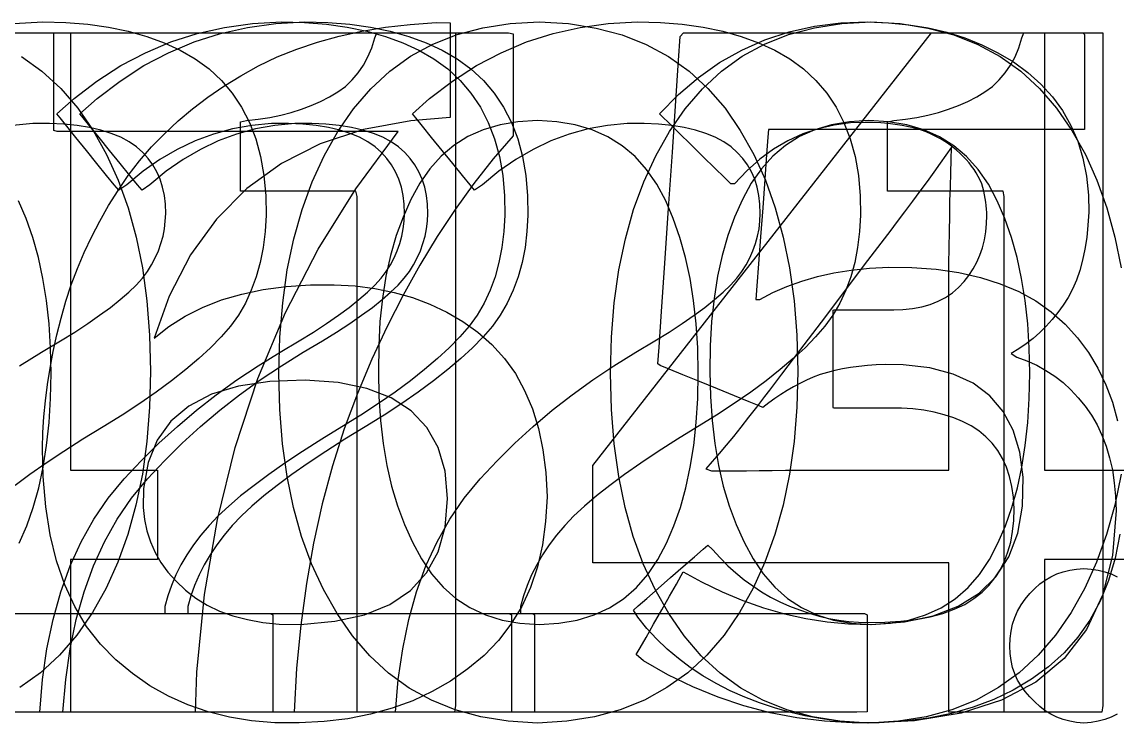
# Model space of a CAD drawing. Extents: x 1 to 47.7, y 0.2 to 35.
# Drawn here: x 37.3041 to 37.4138, y 11.953 to 12.0232 of the extents above; entities that cross this region are included whole.
import ezdxf

# ---------------------------------------------------------------- set-up
doc = ezdxf.new("R2010")
doc.units = 0
doc.header["$MEASUREMENT"] = 0
for name, color, linetype in [('6_2___8__INDEPENDENT_INPUT', 7, 'CONTINUOUS'), ('6_3___8__OPTOISO_INDEPENDE', 7, 'CONTINUOUS'), ('6_4___24__OPTOISO_INDEPEND', 7, 'CONTINUOUS'), ('6_5___8__INDEPENDENT_INPUT', 7, 'CONTINUOUS'), ('6_6___8__INDEPENDENT_INPUT', 7, 'CONTINUOUS'), ('6_7___8__OPTOISO_INDEPENDE', 7, 'CONTINUOUS'), ('6_8___8__OPTOISO_INDEPENDE', 7, 'CONTINUOUS')]:
    doc.layers.add(name, color=color, linetype=linetype)

msp = doc.modelspace()

# ---------------------------------------------------------------- linework, layer by layer
at = {"layer": '6_2___8__INDEPENDENT_INPUT'}
for points in [[(37.35668, 11.97566), (37.35654, 11.97318), (37.35622, 11.97084), (37.35571, 11.96864), (37.35502, 11.96658), (37.35414, 11.96466), (37.35307, 11.96289), (37.35182, 11.96126), (37.35038, 11.95977), (37.34876, 11.95842), (37.34702, 11.9572), (37.34517, 11.95614), (37.34322, 11.95523), (37.34116, 11.95447), (37.339, 11.95387), (37.33673, 11.95343), (37.33435, 11.95314), (37.33186, 11.953), (37.3294, 11.95302), (37.32708, 11.95321), (37.32486, 11.95357), (37.32273, 11.95411), (37.32069, 11.95481), (37.31874, 11.95568), (37.31689, 11.95673), (37.31514, 11.95794), (37.31348, 11.95933), (37.31192, 11.9609), (37.31054, 11.96267), (37.30935, 11.96465), (37.30835, 11.96683), (37.30753, 11.96923), (37.3069, 11.97184), (37.30646, 11.97465), (37.3062, 11.97768), (37.30613, 11.9805), (37.30617, 11.98208), (37.30626, 11.98367), (37.30641, 11.98527), (37.30662, 11.9869), (37.30688, 11.98854), (37.30719, 11.99019), (37.30756, 11.99186), (37.30799, 11.99355), (37.30847, 11.99523), (37.30901, 11.99688), (37.30963, 11.99851), (37.31031, 12.00012), (37.31106, 12.0017), (37.31187, 12.00326), (37.31275, 12.00481), (37.3137, 12.00633), (37.31471, 12.00783), (37.31584, 12.00928), (37.31706, 12.01068), (37.31835, 12.01201), (37.31972, 12.01329), (37.32117, 12.01451), (37.3227, 12.01567), (37.32431, 12.01677), (37.326, 12.01781), (37.32777, 12.01879), (37.32963, 12.01969), (37.3316, 12.02048), (37.33367, 12.02118), (37.33584, 12.02177), (37.33812, 12.02226), (37.3405, 12.02266), (37.34298, 12.02295), (37.34556, 12.02314), (37.34699, 12.02312), (37.34699, 12.02248), (37.34699, 12.02133), (37.34699, 12.01985), (37.34699, 12.01822), (37.34699, 12.0166), (37.34699, 12.01519), (37.34699, 12.01414), (37.34699, 12.01364), (37.34304, 12.0133), (37.33828, 12.01242), (37.33395, 12.01099), (37.33006, 12.00902), (37.3266, 12.00651), (37.32357, 12.00346), (37.32097, 11.99987), (37.31881, 11.99573), (37.3173, 11.99153), (37.31879, 11.9927), (37.32041, 11.99373), (37.32217, 11.99462), (37.32406, 11.99536), (37.32609, 11.99595), (37.32825, 11.9964), (37.33055, 11.99671), (37.33298, 11.99687), (37.33536, 11.99688), (37.33744, 11.99676), (37.33944, 11.99651), (37.34136, 11.99612), (37.34319, 11.99559), (37.34495, 11.99493), (37.34663, 11.99413), (37.34823, 11.9932), (37.34974, 11.99213), (37.35116, 11.9909), (37.35242, 11.98951), (37.35351, 11.98798), (37.35444, 11.9863), (37.35521, 11.98447), (37.35582, 11.98249), (37.35627, 11.98036), (37.35655, 11.97808)], [(37.41372, 11.97428), (37.41334, 11.96977), (37.41234, 11.9658), (37.41073, 11.96236), (37.4085, 11.95946), (37.40567, 11.9571), (37.40223, 11.95527), (37.39817, 11.95397), (37.39351, 11.95321), (37.38879, 11.95299), (37.3872, 11.95307), (37.38562, 11.95322), (37.38405, 11.95344), (37.38251, 11.95372), (37.38098, 11.95408), (37.37947, 11.95451), (37.37798, 11.95501), (37.3765, 11.95557), (37.37505, 11.95622), (37.37364, 11.95694), (37.3723, 11.95771), (37.37103, 11.95855), (37.36984, 11.95944), (37.36871, 11.9604), (37.36766, 11.96141), (37.36668, 11.96247), (37.36578, 11.9636), (37.36534, 11.96431), (37.36581, 11.96473), (37.36668, 11.96548), (37.36781, 11.96646), (37.36907, 11.96756), (37.37032, 11.96866), (37.37145, 11.96964), (37.37232, 11.97039), (37.37279, 11.97081), (37.37326, 11.97036), (37.37402, 11.96953), (37.3748, 11.96875), (37.3756, 11.96803), (37.37643, 11.96735), (37.37729, 11.96672), (37.37817, 11.96614), (37.37908, 11.96561), (37.38002, 11.96513), (37.38099, 11.9647), (37.38197, 11.96432), (37.38295, 11.96399), (37.38394, 11.96371), (37.38493, 11.96347), (37.38592, 11.96329), (37.38691, 11.96316), (37.3879, 11.96308), (37.3889, 11.96305), (37.39053, 11.96308), (37.39215, 11.96318), (37.39367, 11.96336), (37.39506, 11.96363), (37.39634, 11.96396), (37.39749, 11.96438), (37.39854, 11.96488), (37.39946, 11.96545), (37.40027, 11.9661), (37.40095, 11.96678), (37.40156, 11.96753), (37.40208, 11.96834), (37.40252, 11.9692), (37.40287, 11.97013), (37.40315, 11.97112), (37.40334, 11.97217), (37.40345, 11.97328), (37.40348, 11.97445), (37.40341, 11.9756), (37.40326, 11.97668), (37.40303, 11.97768), (37.40272, 11.97862), (37.40232, 11.97949), (37.40185, 11.98028), (37.4013, 11.98101), (37.40067, 11.98166), (37.39996, 11.98224), (37.39917, 11.98274), (37.39833, 11.98318), (37.39743, 11.98355), (37.39649, 11.98387), (37.39549, 11.98412), (37.39445, 11.98431), (37.39335, 11.98444), (37.3922, 11.98451), (37.39148, 11.98452), (37.39109, 11.98452), (37.39038, 11.98452), (37.38946, 11.98452), (37.38843, 11.98452), (37.38741, 11.98452), (37.38649, 11.98452), (37.38578, 11.98452), (37.38539, 11.98452), (37.38535, 11.98464), (37.38535, 11.98534), (37.38535, 11.98653), (37.38535, 11.98803), (37.38535, 11.98969), (37.38535, 11.99131), (37.38535, 11.99275), (37.38535, 11.99381), (37.38535, 11.99435), (37.38546, 11.99438), (37.38594, 11.99438), (37.38671, 11.99438), (37.38766, 11.99438), (37.38869, 11.99438), (37.38968, 11.99438), (37.39054, 11.99438), (37.39116, 11.99438), (37.39143, 11.99438), (37.39233, 11.9944), (37.39331, 11.9945), (37.39423, 11.99467), (37.39508, 11.99491), (37.39588, 11.99523), (37.39662, 11.99561), (37.3973, 11.99607), (37.39792, 11.9966), (37.39848, 11.9972), (37.39896, 11.99782), (37.39938, 11.99846), (37.39975, 11.99914), (37.40006, 11.99985), (37.40031, 12.00059), (37.40051, 12.00137), (37.40064, 12.00217), (37.40072, 12.003), (37.40074, 12.00378), (37.40074, 12.00412), (37.40072, 12.00446), (37.40069, 12.00481), (37.40064, 12.00516), (37.40059, 12.00552), (37.40052, 12.00588), (37.40045, 12.00625), (37.40035, 12.00662), (37.40024, 12.007), (37.40008, 12.00737), (37.39989, 12.00773), (37.39969, 12.00808), (37.39947, 12.00843), (37.39923, 12.00876), (37.39897, 12.00909), (37.39869, 12.00941), (37.39839, 12.00972), (37.39807, 12.01004), (37.39772, 12.01036), (37.39736, 12.01066), (37.39696, 12.01095), (37.39655, 12.01123), (37.39611, 12.01149), (37.39565, 12.01174), (37.39517, 12.01197), (37.39466, 12.01219), (37.39412, 12.01239), (37.39353, 12.01256), (37.39291, 12.01271), (37.39226, 12.01283), (37.39158, 12.01294), (37.39087, 12.01302), (37.39012, 12.01308), (37.38935, 12.01312), (37.38854, 12.01314), (37.38709, 12.01309), (37.38544, 12.01287), (37.38384, 12.0125), (37.3823, 12.01198), (37.38082, 12.01129), (37.37939, 12.01045), (37.37802, 12.00946), (37.37671, 12.0083), (37.37546, 12.007), (37.37509, 12.00698), (37.37445, 12.00761), (37.37349, 12.00856), (37.37233, 12.0097), (37.37109, 12.01091), (37.36991, 12.01207), (37.36891, 12.01306), (37.36822, 12.01374), (37.36796, 12.01399), (37.36986, 12.01593), (37.37187, 12.01765), (37.37398, 12.01913), (37.37619, 12.02038), (37.37852, 12.02141), (37.38095, 12.0222), (37.38348, 12.02276), (37.38612, 12.0231), (37.38878, 12.0232), (37.39089, 12.02312), (37.39293, 12.02292), (37.39488, 12.0226), (37.39675, 12.02216), (37.39854, 12.0216), (37.40024, 12.02091), (37.40187, 12.02011), (37.40341, 12.01919), (37.40487, 12.01814), (37.40618, 12.01697), (37.40734, 12.0157), (37.40834, 12.01432), (37.40918, 12.01284), (37.40986, 12.01125), (37.41038, 12.00956), (37.41074, 12.00776), (37.41094, 12.00586), (37.41097, 12.00415), (37.41089, 12.00285), (37.41076, 12.00161), (37.41057, 12.00045), (37.41034, 11.99935), (37.41006, 11.99831), (37.40973, 11.99734), (37.40934, 11.99644), (37.40891, 11.99561), (37.40841, 11.99483), (37.40787, 11.99409), (37.40729, 11.99339), (37.40669, 11.99272), (37.40606, 11.9921), (37.40539, 11.99151), (37.40469, 11.99097), (37.40396, 11.99046), (37.4032, 11.98999), (37.40375, 11.98964), (37.40477, 11.98926), (37.40575, 11.98882), (37.40668, 11.98831), (37.40756, 11.98773), (37.4084, 11.98708), (37.40918, 11.98636), (37.40992, 11.98557), (37.4106, 11.98471), (37.41124, 11.98381), (37.4118, 11.98284), (37.41229, 11.98181), (37.41271, 11.98072), (37.41306, 11.97956), (37.41333, 11.97834), (37.41353, 11.97705), (37.41366, 11.9757)], [(37.34672, 11.97547), (37.34646, 11.9782), (37.34576, 11.98058), (37.34463, 11.9826), (37.34307, 11.98426), (37.34107, 11.98556), (37.33863, 11.9865), (37.33576, 11.98709), (37.33246, 11.98732), (37.32891, 11.9872), (37.32576, 11.98674), (37.32306, 11.98592), (37.3208, 11.98474), (37.31899, 11.98321), (37.31763, 11.98132), (37.31672, 11.97907), (37.31625, 11.97647), (37.31621, 11.97458), (37.31634, 11.97338), (37.31658, 11.97223), (37.31693, 11.97113), (37.31741, 11.97007), (37.31799, 11.96906), (37.31869, 11.9681), (37.31951, 11.96719), (37.32044, 11.96631), (37.32148, 11.96551), (37.32261, 11.9648), (37.32385, 11.96421), (37.3252, 11.96373), (37.32665, 11.96335), (37.3282, 11.96307), (37.32985, 11.96291), (37.33199, 11.96287), (37.33542, 11.96318), (37.3384, 11.96384), (37.34092, 11.96487), (37.34299, 11.96626), (37.3446, 11.96802), (37.34576, 11.97014), (37.34647, 11.97262)]]:
    msp.add_lwpolyline(points, close=True, dxfattribs=at)
at = {"layer": '6_3___8__OPTOISO_INDEPENDE'}
for points in [[(37.30324, 12.02304), (37.30614, 12.0232), (37.30846, 12.02314), (37.31066, 12.02297), (37.31275, 12.02268), (37.31471, 12.02227), (37.31657, 12.02175), (37.3183, 12.02111), (37.31992, 12.02036), (37.32142, 12.01949), (37.32281, 12.01849), (37.32405, 12.01734), (37.32513, 12.01607), (37.32607, 12.01467), (37.32686, 12.01314), (37.32749, 12.0115), (37.32798, 12.00972), (37.32831, 12.00782), (37.3285, 12.0058), (37.32852, 12.00386), (37.32843, 12.0022), (37.32823, 12.00062), (37.32794, 11.99911), (37.32754, 11.99768), (37.32704, 11.99633), (37.32645, 11.99505), (37.32575, 11.99385), (37.32495, 11.99272), (37.32402, 11.99165), (37.32296, 11.99058), (37.32178, 11.98949), (37.32048, 11.98838), (37.31906, 11.98727), (37.31753, 11.98613), (37.31587, 11.98499), (37.3141, 11.98383), (37.3122, 11.98266), (37.31017, 11.98142), (37.30826, 11.9802), (37.3065, 11.97903), (37.30487, 11.97789), (37.30339, 11.97679)], [(37.30381, 11.98877), (37.30601, 11.99013), (37.30793, 11.99126), (37.30935, 11.99214), (37.31066, 11.993), (37.31185, 11.99382), (37.31293, 11.99462), (37.3139, 11.99539), (37.31476, 11.99613), (37.3155, 11.99684), (37.31613, 11.99753), (37.31663, 11.9982), (37.31705, 11.99888), (37.31742, 11.99958), (37.31774, 12.00029), (37.31799, 12.00101), (37.3182, 12.00175), (37.31834, 12.00249), (37.31843, 12.00325), (37.31847, 12.00402), (37.31844, 12.00494), (37.31834, 12.00582), (37.31816, 12.00666), (37.31791, 12.00745), (37.31758, 12.00819), (37.31719, 12.00889), (37.31671, 12.00953), (37.31617, 12.01013), (37.31554, 12.01068), (37.3148, 12.0112), (37.31396, 12.01165), (37.31302, 12.01204), (37.31198, 12.01236), (37.31084, 12.01263), (37.30961, 12.01282), (37.30827, 12.01296), (37.30684, 12.01303), (37.30515, 12.01302), (37.30316, 12.01284)], [(37.41383, 11.95388), (37.41322, 11.95359), (37.41258, 11.95335), (37.41191, 11.95317), (37.4112, 11.95305), (37.41047, 11.95299), (37.40975, 11.95305), (37.40906, 11.95317), (37.4084, 11.95335), (37.40777, 11.95359), (37.40717, 11.95388), (37.4066, 11.95423), (37.40606, 11.95464), (37.40555, 11.95511), (37.40505, 11.95562), (37.40458, 11.95615), (37.40418, 11.95671), (37.40384, 11.9573), (37.40356, 11.95792), (37.40334, 11.95856), (37.40319, 11.95924), (37.40309, 11.95995), (37.40306, 11.96068), (37.40309, 11.96145), (37.40319, 11.96218), (37.40334, 11.96289), (37.40356, 11.96356), (37.40384, 11.96421), (37.40418, 11.96482), (37.40458, 11.96541), (37.40505, 11.96596), (37.40555, 11.96647), (37.40606, 11.96692), (37.4066, 11.96731), (37.40717, 11.96764), (37.40777, 11.96792), (37.4084, 11.96814), (37.40906, 11.9683), (37.40975, 11.96841), (37.41047, 11.96846), (37.4112, 11.96841), (37.41191, 11.9683), (37.41258, 11.96814), (37.41322, 11.96792), (37.41383, 11.96764)], [(37.30037, 11.96395), (37.30556, 11.96395), (37.31141, 11.96395), (37.31729, 11.96395), (37.32258, 11.96395), (37.32667, 11.96395), (37.32894, 11.96395), (37.3292, 11.96383), (37.3292, 11.96313), (37.3292, 11.96193), (37.3292, 11.9604), (37.3292, 11.95873), (37.3292, 11.95709), (37.3292, 11.95566), (37.3292, 11.9546), (37.3292, 11.9541), (37.32815, 11.95408), (37.32416, 11.95408), (37.31799, 11.95408), (37.31046, 11.95408), (37.30242, 11.95408)]]:
    msp.add_lwpolyline(points, dxfattribs=at)
msp.add_lwpolyline([(37.3415, 11.95408), (37.34178, 11.95734), (37.34223, 11.96044), (37.34284, 11.96337), (37.34361, 11.96613), (37.34455, 11.96872), (37.34566, 11.97115), (37.34693, 11.97342), (37.34837, 11.97551), (37.34997, 11.97744), (37.35167, 11.97926), (37.35345, 11.98101), (37.35529, 11.98269), (37.35721, 11.98431), (37.3592, 11.98586), (37.36126, 11.98735), (37.36339, 11.98877), (37.36558, 11.99013), (37.3675, 11.99126), (37.36893, 11.99214), (37.37023, 11.993), (37.37143, 11.99382), (37.37251, 11.99462), (37.37348, 11.99539), (37.37434, 11.99613), (37.37508, 11.99684), (37.37571, 11.99753), (37.37621, 11.9982), (37.37664, 11.99888), (37.37701, 11.99958), (37.37732, 12.00029), (37.37758, 12.00101), (37.37778, 12.00175), (37.37793, 12.00249), (37.37802, 12.00325), (37.37805, 12.00402), (37.37802, 12.00494), (37.37792, 12.00582), (37.37774, 12.00666), (37.37749, 12.00745), (37.37717, 12.00819), (37.37677, 12.00889), (37.3763, 12.00953), (37.37575, 12.01013), (37.37513, 12.01068), (37.37439, 12.0112), (37.37354, 12.01165), (37.3726, 12.01204), (37.37156, 12.01236), (37.37042, 12.01263), (37.36919, 12.01282), (37.36785, 12.01296), (37.36641, 12.01303), (37.36472, 12.01302), (37.36273, 12.01284), (37.36079, 12.01249), (37.35891, 12.01197), (37.35707, 12.01129), (37.35528, 12.01044), (37.35354, 12.00943), (37.35185, 12.00825), (37.35021, 12.0069), (37.34943, 12.00634), (37.34898, 12.00689), (37.34821, 12.00783), (37.34723, 12.00903), (37.34617, 12.01034), (37.34512, 12.01163), (37.3442, 12.01275), (37.34353, 12.01358), (37.34321, 12.01398), (37.34492, 12.01552), (37.34722, 12.01728), (37.34961, 12.01882), (37.35208, 12.02012), (37.35463, 12.02119), (37.35728, 12.02204), (37.36001, 12.02265), (37.36282, 12.02304), (37.36572, 12.0232), (37.36804, 12.02314), (37.37024, 12.02297), (37.37233, 12.02268), (37.3743, 12.02227), (37.37615, 12.02175), (37.37788, 12.02111), (37.3795, 12.02036), (37.381, 12.01949), (37.38238, 12.01849), (37.38362, 12.01734), (37.38471, 12.01607), (37.38565, 12.01467), (37.38644, 12.01314), (37.38707, 12.0115), (37.38756, 12.00972), (37.38789, 12.00782), (37.38807, 12.0058), (37.38809, 12.00386), (37.388, 12.0022), (37.3878, 12.00062), (37.38751, 11.99911), (37.38711, 11.99768), (37.38662, 11.99633), (37.38602, 11.99505), (37.38532, 11.99385), (37.38452, 11.99272), (37.3836, 11.99165), (37.38254, 11.99058), (37.38136, 11.98949), (37.38006, 11.98838), (37.37864, 11.98727), (37.37711, 11.98613), (37.37545, 11.98499), (37.37367, 11.98383), (37.37177, 11.98266), (37.36974, 11.98142), (37.36783, 11.9802), (37.36607, 11.97903), (37.36445, 11.97789), (37.36297, 11.97679), (37.36163, 11.97573), (37.36043, 11.97471), (37.35937, 11.97373), (37.35845, 11.97278), (37.35764, 11.97182), (37.3569, 11.97084), (37.35624, 11.96985), (37.35565, 11.96884), (37.35513, 11.96782), (37.35469, 11.96678), (37.35432, 11.96573), (37.35402, 11.96467), (37.35402, 11.96395), (37.35604, 11.96395), (37.35996, 11.96395), (37.36514, 11.96395), (37.37099, 11.96395), (37.37686, 11.96395), (37.38215, 11.96395), (37.38624, 11.96395), (37.38851, 11.96395), (37.38877, 11.96383), (37.38877, 11.96313), (37.38877, 11.96193), (37.38877, 11.9604), (37.38877, 11.95873), (37.38877, 11.95709), (37.38877, 11.95566), (37.38877, 11.9546), (37.38877, 11.9541), (37.38772, 11.95408), (37.38374, 11.95408), (37.37756, 11.95408), (37.37004, 11.95408), (37.362, 11.95408), (37.35429, 11.95408), (37.34774, 11.95408), (37.3432, 11.95408)], close=True, dxfattribs=at)
at = {"layer": '6_4___24__OPTOISO_INDEPEND'}
msp.add_lwpolyline([(37.4142, 11.97791), (37.41357, 11.9748), (37.41275, 11.97187), (37.41175, 11.9691), (37.41056, 11.9665), (37.4092, 11.96407), (37.40765, 11.9618), (37.40591, 11.95979), (37.40401, 11.95803), (37.40193, 11.95654), (37.39968, 11.9553), (37.39725, 11.95433), (37.39466, 11.95362), (37.39189, 11.95318), (37.38894, 11.95299), (37.38603, 11.95317), (37.38329, 11.95362), (37.38072, 11.95432), (37.37832, 11.95528), (37.37609, 11.9565), (37.37403, 11.95798), (37.37214, 11.95972), (37.37042, 11.96172), (37.36888, 11.96395), (37.36751, 11.96635), (37.36632, 11.96892), (37.36532, 11.97167), (37.3645, 11.97459), (37.36387, 11.97769), (37.36341, 11.98096), (37.36314, 11.9844), (37.36305, 11.98802), (37.36314, 11.99164), (37.36342, 11.99508), (37.36388, 11.99836), (37.36453, 12.00147), (37.36536, 12.00441), (37.36638, 12.00718), (37.36758, 12.00978), (37.36896, 12.01222), (37.37053, 12.01449), (37.37226, 12.01651), (37.37417, 12.01827), (37.37624, 12.01976), (37.37848, 12.02098), (37.38089, 12.02193), (37.38347, 12.02262), (37.38622, 12.02305), (37.38913, 12.0232), (37.39207, 12.02303), (37.39484, 12.02259), (37.39743, 12.0219), (37.39984, 12.02095), (37.40208, 12.01974), (37.40415, 12.01827), (37.40604, 12.01654), (37.40775, 12.01456), (37.40928, 12.01233), (37.41063, 12.00992), (37.41179, 12.00734), (37.41278, 12.00459), (37.41359, 12.00166), (37.41422, 11.99856)], dxfattribs=at)
for points in [[(37.35329, 12.01181), (37.35128, 12.00949), (37.34933, 12.00703), (37.34746, 12.00443), (37.34566, 12.0017), (37.34393, 11.99884), (37.34226, 11.99584), (37.34067, 11.9927), (37.33914, 11.98943), (37.33768, 11.986), (37.33635, 11.98244), (37.33518, 11.97876), (37.33415, 11.97495), (37.33328, 11.97102), (37.33257, 11.96697), (37.332, 11.96279), (37.33159, 11.9585), (37.33133, 11.95408), (37.33094, 11.95408), (37.32993, 11.95408), (37.32848, 11.95408), (37.32679, 11.95408), (37.32504, 11.95408), (37.32345, 11.95408), (37.32219, 11.95408), (37.32147, 11.95408), (37.32158, 11.95808), (37.32237, 11.96587), (37.32365, 11.97336), (37.32543, 11.98057), (37.32771, 11.98748), (37.33048, 11.99411), (37.33375, 12.00044), (37.33752, 12.00649), (37.34178, 12.01224), (37.34046, 12.01224), (37.33695, 12.01224), (37.33191, 12.01224), (37.32604, 12.01224), (37.31999, 12.01224), (37.31446, 12.01224), (37.3101, 12.01224), (37.3076, 12.01224), (37.30725, 12.01234), (37.30725, 12.01305), (37.30725, 12.0143), (37.30725, 12.01588), (37.30725, 12.01761), (37.30725, 12.01929), (37.30725, 12.02073), (37.30725, 12.02173), (37.30725, 12.02211), (37.30901, 12.02211), (37.3137, 12.02211), (37.32041, 12.02211), (37.32824, 12.02211), (37.3363, 12.02211), (37.34368, 12.02211), (37.34949, 12.02211), (37.35283, 12.02211), (37.35329, 12.02201), (37.35329, 12.02126), (37.35329, 12.01996), (37.35329, 12.01831), (37.35329, 12.01651), (37.35329, 12.01476), (37.35329, 12.01326), (37.35329, 12.01221)], [(37.40506, 11.98802), (37.40501, 11.99056), (37.40485, 11.99298), (37.4046, 11.9953), (37.40424, 11.99751), (37.40379, 11.99962), (37.40323, 12.00162), (37.40257, 12.00351), (37.4018, 12.00529), (37.40092, 12.00695), (37.39989, 12.00843), (37.39873, 12.00971), (37.39744, 12.0108), (37.39601, 12.01169), (37.39444, 12.01239), (37.39274, 12.0129), (37.39091, 12.01321), (37.38894, 12.01333), (37.387, 12.01321), (37.3852, 12.0129), (37.38352, 12.0124), (37.38198, 12.01171), (37.38058, 12.01083), (37.3793, 12.00976), (37.37816, 12.00849), (37.37715, 12.00704), (37.37626, 12.00541), (37.37548, 12.00366), (37.3748, 12.0018), (37.37424, 11.99982), (37.37377, 11.99773), (37.37342, 11.99552), (37.37317, 11.9932), (37.37304, 11.99076), (37.37301, 11.98821), (37.37306, 11.98569), (37.37322, 11.98328), (37.37349, 11.98098), (37.37386, 11.97879), (37.37434, 11.97671), (37.37493, 11.97474), (37.37563, 11.97287), (37.37643, 11.97112), (37.37733, 11.96944), (37.37835, 11.96792), (37.3795, 11.9666), (37.38078, 11.96547), (37.38219, 11.96455), (37.38373, 11.96383), (37.3854, 11.9633), (37.3872, 11.96298), (37.38913, 11.96286), (37.3911, 11.96298), (37.39293, 11.9633), (37.39462, 11.96382), (37.39617, 11.96453), (37.39759, 11.96544), (37.39887, 11.96655), (37.40001, 11.96786), (37.40101, 11.96936), (37.40187, 11.97101), (37.40262, 11.97275), (37.40327, 11.97459), (37.40381, 11.97655), (37.40426, 11.97862), (37.40461, 11.9808), (37.40486, 11.9831), (37.40501, 11.9855)]]:
    msp.add_lwpolyline(points, close=True, dxfattribs=at)
at = {"layer": '6_5___8__INDEPENDENT_INPUT'}
for points in [[(37.33765, 11.95408), (37.33765, 11.95608), (37.33765, 11.96139), (37.33765, 11.96899), (37.33765, 11.97787), (37.33765, 11.987), (37.33765, 11.99537), (37.33765, 12.00195), (37.33765, 12.00573), (37.33753, 12.00625), (37.33668, 12.00625), (37.33521, 12.00625), (37.33334, 12.00625), (37.33129, 12.00625), (37.32931, 12.00625), (37.3276, 12.00625), (37.32642, 12.00625), (37.32597, 12.00625), (37.32597, 12.00652), (37.32597, 12.00724), (37.32597, 12.00826), (37.32597, 12.00946), (37.32597, 12.01069), (37.32597, 12.01181), (37.32597, 12.0127), (37.32597, 12.01321), (37.32657, 12.01333), (37.32775, 12.01346), (37.32889, 12.01364), (37.32999, 12.01387), (37.33105, 12.01414), (37.33207, 12.01446), (37.33305, 12.01483), (37.33399, 12.01524), (37.33489, 12.0157), (37.33572, 12.01619), (37.33647, 12.01675), (37.33715, 12.01739), (37.33775, 12.01809), (37.33828, 12.01886), (37.33873, 12.0197), (37.33911, 12.02061), (37.33941, 12.02159), (37.33961, 12.02211), (37.34019, 12.02211), (37.3412, 12.02211), (37.34248, 12.02211), (37.34388, 12.02211), (37.34524, 12.02211), (37.3464, 12.02211), (37.34721, 12.02211), (37.34752, 12.02211), (37.34752, 12.01951), (37.34752, 12.01258), (37.34752, 12.00267), (37.34752, 11.99109), (37.34752, 11.97918), (37.34752, 11.96827), (37.34752, 11.95969), (37.34752, 11.95476), (37.34742, 11.95408), (37.34671, 11.95408), (37.34546, 11.95408), (37.34388, 11.95408), (37.34215, 11.95408), (37.34047, 11.95408), (37.33903, 11.95408), (37.33802, 11.95408)], [(37.39722, 12.01066), (37.39666, 12.00987), (37.39607, 12.00904), (37.39543, 12.00815), (37.39476, 12.00723), (37.39404, 12.00626), (37.39329, 12.00524), (37.3925, 12.00418), (37.39166, 12.00307), (37.39112, 12.00236), (37.39013, 12.00105), (37.38847, 11.99886), (37.38639, 11.99611), (37.38414, 11.99315), (37.38199, 11.99031), (37.38018, 11.98793), (37.37897, 11.98633), (37.37849, 11.98569), (37.37767, 11.98463), (37.37688, 11.98361), (37.37611, 11.98263), (37.37536, 11.9817), (37.37463, 11.98082), (37.37392, 11.97998), (37.37324, 11.97919), (37.37258, 11.97844), (37.37317, 11.97824), (37.37429, 11.97824), (37.37546, 11.97825), (37.37667, 11.97826), (37.37793, 11.97827), (37.37924, 11.97828), (37.38059, 11.9783), (37.38199, 11.97832), (37.38306, 11.97833), (37.38389, 11.97833), (37.38553, 11.97833), (37.38772, 11.97833), (37.39016, 11.97833), (37.39258, 11.97833), (37.3947, 11.97833), (37.39625, 11.97833), (37.39693, 11.97833), (37.39695, 11.97891), (37.39695, 11.9808), (37.39695, 11.98363), (37.39695, 11.98701), (37.39695, 11.99052), (37.39695, 11.99378), (37.39695, 11.99639), (37.39695, 11.99794), (37.39695, 11.99894), (37.39698, 12.00061), (37.397, 12.00222), (37.39703, 12.00377), (37.39706, 12.00527), (37.3971, 12.0067), (37.39713, 12.00808), (37.39717, 12.0094)]]:
    msp.add_lwpolyline(points, close=True, dxfattribs=at)
for points in [[(37.40652, 11.96937), (37.40652, 11.95408), (37.39695, 11.95408), (37.39695, 11.96904), (37.36126, 11.96904), (37.36126, 11.97877), (37.39522, 12.02211), (37.40652, 12.02211), (37.40652, 11.97833), (37.41526, 11.97833), (37.41526, 11.96937), (37.40652, 11.96937)], [(37.30401, 12.01974), (37.30607, 12.01827), (37.30796, 12.01654), (37.30968, 12.01456), (37.3112, 12.01233), (37.31255, 12.00992), (37.31371, 12.00734), (37.3147, 12.00459), (37.31551, 12.00166), (37.31614, 11.99856), (37.31659, 11.99528), (37.31686, 11.99183), (37.31695, 11.98821), (37.31686, 11.98461), (37.31658, 11.98117), (37.31613, 11.97791), (37.31549, 11.9748), (37.31467, 11.97187), (37.31367, 11.9691), (37.31249, 11.9665), (37.31112, 11.96407), (37.30957, 11.9618), (37.30784, 11.95979), (37.30593, 11.95803), (37.30385, 11.95654)], [(37.3038, 11.97101), (37.30454, 11.97275), (37.30519, 11.97459), (37.30574, 11.97655), (37.30619, 11.97862), (37.30653, 11.9808), (37.30678, 11.9831), (37.30693, 11.9855), (37.30698, 11.98802), (37.30693, 11.99056), (37.30678, 11.99298), (37.30652, 11.9953), (37.30617, 11.99751), (37.30571, 11.99962), (37.30515, 12.00162), (37.30449, 12.00351), (37.30372, 12.00529)]]:
    msp.add_lwpolyline(points, dxfattribs=at)
at = {"layer": '6_6___8__INDEPENDENT_INPUT'}
for points in [[(37.3818, 11.98821), (37.3817, 11.98461), (37.38143, 11.98117), (37.38097, 11.97791), (37.38034, 11.9748), (37.37952, 11.97187), (37.37852, 11.9691), (37.37733, 11.9665), (37.37597, 11.96407), (37.37442, 11.9618), (37.37268, 11.95979), (37.37078, 11.95803), (37.3687, 11.95654), (37.36645, 11.9553), (37.36402, 11.95433), (37.36143, 11.95362), (37.35866, 11.95318), (37.35571, 11.95299), (37.3528, 11.95317), (37.35006, 11.95362), (37.34749, 11.95432), (37.34509, 11.95528), (37.34286, 11.9565), (37.3408, 11.95798), (37.33891, 11.95972), (37.33719, 11.96172), (37.33565, 11.96395), (37.33428, 11.96635), (37.33309, 11.96892), (37.33209, 11.97167), (37.33127, 11.97459), (37.33064, 11.97769), (37.33018, 11.98096), (37.32991, 11.9844), (37.32982, 11.98802), (37.32991, 11.99164), (37.33019, 11.99508), (37.33065, 11.99836), (37.3313, 12.00147), (37.33213, 12.00441), (37.33315, 12.00718), (37.33435, 12.00978), (37.33573, 12.01222), (37.3373, 12.01449), (37.33903, 12.01651), (37.34094, 12.01827), (37.34301, 12.01976), (37.34525, 12.02098), (37.34766, 12.02193), (37.35024, 12.02262), (37.35299, 12.02305), (37.3559, 12.0232), (37.35884, 12.02303), (37.36161, 12.02259), (37.3642, 12.0219), (37.36661, 12.02095), (37.36885, 12.01974), (37.37092, 12.01827), (37.37281, 12.01654), (37.37452, 12.01456), (37.37605, 12.01233), (37.3774, 12.00992), (37.37856, 12.00734), (37.37955, 12.00459), (37.38036, 12.00166), (37.38099, 11.99856), (37.38144, 11.99528), (37.38171, 11.99183)], [(37.40249, 11.95408), (37.40249, 11.95608), (37.40249, 11.96139), (37.40249, 11.96899), (37.40249, 11.97787), (37.40249, 11.987), (37.40249, 11.99537), (37.40249, 12.00195), (37.40249, 12.00573), (37.40238, 12.00625), (37.40153, 12.00625), (37.40006, 12.00625), (37.39818, 12.00625), (37.39614, 12.00625), (37.39415, 12.00625), (37.39245, 12.00625), (37.39126, 12.00625), (37.39081, 12.00625), (37.39081, 12.00652), (37.39081, 12.00724), (37.39081, 12.00826), (37.39081, 12.00946), (37.39081, 12.01069), (37.39081, 12.01181), (37.39081, 12.0127), (37.39081, 12.01321), (37.39142, 12.01333), (37.3926, 12.01346), (37.39374, 12.01364), (37.39484, 12.01387), (37.3959, 12.01414), (37.39692, 12.01446), (37.3979, 12.01483), (37.39884, 12.01524), (37.39974, 12.0157), (37.40056, 12.01619), (37.40132, 12.01675), (37.40199, 12.01739), (37.4026, 12.01809), (37.40312, 12.01886), (37.40358, 12.0197), (37.40395, 12.02061), (37.40426, 12.02159), (37.40446, 12.02211), (37.40504, 12.02211), (37.40604, 12.02211), (37.40733, 12.02211), (37.40872, 12.02211), (37.41008, 12.02211), (37.41125, 12.02211), (37.41206, 12.02211), (37.41237, 12.02211), (37.41237, 12.01951), (37.41237, 12.01258), (37.41237, 12.00267), (37.41237, 11.99109), (37.41237, 11.97918), (37.41237, 11.96827), (37.41237, 11.95969), (37.41237, 11.95476), (37.41227, 11.95408), (37.41155, 11.95408), (37.41031, 11.95408), (37.40872, 11.95408), (37.40699, 11.95408), (37.40531, 11.95408), (37.40388, 11.95408), (37.40287, 11.95408)], [(37.37183, 11.98802), (37.37178, 11.99056), (37.37162, 11.99298), (37.37137, 11.9953), (37.37101, 11.99751), (37.37056, 11.99962), (37.37, 12.00162), (37.36933, 12.00351), (37.36857, 12.00529), (37.36769, 12.00695), (37.36666, 12.00843), (37.3655, 12.00971), (37.36421, 12.0108), (37.36278, 12.01169), (37.36121, 12.01239), (37.35951, 12.0129), (37.35768, 12.01321), (37.35571, 12.01333), (37.35377, 12.01321), (37.35197, 12.0129), (37.35029, 12.0124), (37.34875, 12.01171), (37.34735, 12.01083), (37.34607, 12.00976), (37.34493, 12.00849), (37.34392, 12.00704), (37.34303, 12.00541), (37.34225, 12.00366), (37.34157, 12.0018), (37.34101, 11.99982), (37.34054, 11.99773), (37.34019, 11.99552), (37.33994, 11.9932), (37.33981, 11.99076), (37.33978, 11.98821), (37.33983, 11.98569), (37.33999, 11.98328), (37.34026, 11.98098), (37.34063, 11.97879), (37.34111, 11.97671), (37.3417, 11.97474), (37.3424, 11.97287), (37.3432, 11.97112), (37.3441, 11.96944), (37.34512, 11.96792), (37.34627, 11.9666), (37.34755, 11.96547), (37.34896, 11.96455), (37.3505, 11.96383), (37.35217, 11.9633), (37.35397, 11.96298), (37.3559, 11.96286), (37.35787, 11.96298), (37.3597, 11.9633), (37.36139, 11.96382), (37.36294, 11.96453), (37.36436, 11.96544), (37.36564, 11.96655), (37.36678, 11.96786), (37.36778, 11.96936), (37.36864, 11.97101), (37.36939, 11.97275), (37.37004, 11.97459), (37.37058, 11.97655), (37.37103, 11.97862), (37.37138, 11.9808), (37.37163, 11.9831), (37.37178, 11.9855)]]:
    msp.add_lwpolyline(points, close=True, dxfattribs=at)
msp.add_lwpolyline([(37.30892, 11.96937), (37.30892, 11.95408), (37.29934, 11.95408), (37.29934, 11.96904), (37.26366, 11.96904), (37.26366, 11.97877), (37.29762, 12.02211), (37.30892, 12.02211), (37.30892, 11.97833), (37.31765, 11.97833), (37.31765, 11.96937), (37.30892, 11.96937)], dxfattribs=at)
at = {"layer": '6_7___8__OPTOISO_INDEPENDE'}
msp.add_lwpolyline([(37.30584, 11.95408), (37.30612, 11.95734), (37.30657, 11.96044), (37.30718, 11.96337), (37.30796, 11.96613), (37.3089, 11.96872), (37.31, 11.97115), (37.31127, 11.97342), (37.31271, 11.97551), (37.31431, 11.97744), (37.31601, 11.97926), (37.31779, 11.98101), (37.31964, 11.98269), (37.32156, 11.98431), (37.32354, 11.98586), (37.3256, 11.98735), (37.32774, 11.98877), (37.32994, 11.99013), (37.33186, 11.99126), (37.33328, 11.99214), (37.33459, 11.993), (37.33578, 11.99382), (37.33686, 11.99462), (37.33783, 11.99539), (37.33869, 11.99613), (37.33943, 11.99684), (37.34005, 11.99753), (37.34055, 11.9982), (37.34098, 11.99888), (37.34135, 11.99958), (37.34166, 12.00029), (37.34192, 12.00101), (37.34212, 12.00175), (37.34227, 12.00249), (37.34236, 12.00325), (37.34239, 12.00402), (37.34236, 12.00494), (37.34226, 12.00582), (37.34209, 12.00666), (37.34183, 12.00745), (37.34151, 12.00819), (37.34111, 12.00889), (37.34064, 12.00953), (37.34009, 12.01013), (37.33947, 12.01068), (37.33873, 12.0112), (37.33789, 12.01165), (37.33695, 12.01204), (37.33591, 12.01236), (37.33477, 12.01263), (37.33354, 12.01282), (37.3322, 12.01296), (37.33077, 12.01303), (37.32908, 12.01302), (37.32709, 12.01284), (37.32515, 12.01249), (37.32326, 12.01197), (37.32142, 12.01129), (37.31963, 12.01044), (37.31789, 12.00943), (37.3162, 12.00825), (37.31456, 12.0069), (37.31377, 12.00634), (37.31332, 12.00689), (37.31255, 12.00783), (37.31158, 12.00903), (37.31052, 12.01034), (37.30947, 12.01163), (37.30856, 12.01275), (37.30788, 12.01358), (37.30756, 12.01398), (37.30928, 12.01552), (37.31157, 12.01728), (37.31396, 12.01882), (37.31643, 12.02012), (37.31898, 12.02119), (37.32162, 12.02204), (37.32435, 12.02265), (37.32716, 12.02304), (37.33006, 12.0232), (37.33238, 12.02314), (37.33459, 12.02297), (37.33667, 12.02268), (37.33864, 12.02227), (37.34049, 12.02175), (37.34223, 12.02111), (37.34385, 12.02036), (37.34535, 12.01949), (37.34673, 12.01849), (37.34797, 12.01734), (37.34906, 12.01607), (37.35, 12.01467), (37.35078, 12.01314), (37.35142, 12.0115), (37.35191, 12.00972), (37.35224, 12.00782), (37.35242, 12.0058), (37.35245, 12.00386), (37.35235, 12.0022), (37.35216, 12.00062), (37.35186, 11.99911), (37.35147, 11.99768), (37.35097, 11.99633), (37.35037, 11.99505), (37.34968, 11.99385), (37.34888, 11.99272), (37.34795, 11.99165), (37.34689, 11.99058), (37.34571, 11.98949), (37.34441, 11.98838), (37.343, 11.98727), (37.34146, 11.98613), (37.3398, 11.98499), (37.33803, 11.98383), (37.33613, 11.98266), (37.3341, 11.98142), (37.33219, 11.9802), (37.33042, 11.97903), (37.3288, 11.97789), (37.32732, 11.97679), (37.32598, 11.97573), (37.32478, 11.97471), (37.32372, 11.97373), (37.32281, 11.97278), (37.322, 11.97182), (37.32126, 11.97084), (37.32059, 11.96985), (37.32, 11.96884), (37.31949, 11.96782), (37.31904, 11.96678), (37.31867, 11.96573), (37.31838, 11.96467), (37.31837, 11.96395), (37.32039, 11.96395), (37.32431, 11.96395), (37.3295, 11.96395), (37.33534, 11.96395), (37.34122, 11.96395), (37.34651, 11.96395), (37.3506, 11.96395), (37.35286, 11.96395), (37.35312, 11.96383), (37.35312, 11.96313), (37.35312, 11.96193), (37.35312, 11.9604), (37.35312, 11.95873), (37.35312, 11.95709), (37.35312, 11.95566), (37.35312, 11.9546), (37.35312, 11.9541), (37.35207, 11.95408), (37.34809, 11.95408), (37.34191, 11.95408), (37.33439, 11.95408), (37.32635, 11.95408), (37.31863, 11.95408), (37.31209, 11.95408), (37.30754, 11.95408)], close=True, dxfattribs=at)
msp.add_lwpolyline([(37.41409, 11.97189), (37.41361, 11.9695), (37.41295, 11.96727), (37.41211, 11.96521), (37.41109, 11.96331), (37.40988, 11.96158), (37.40849, 11.96002), (37.40692, 11.95862), (37.40522, 11.95738), (37.40339, 11.95629), (37.40145, 11.95536), (37.39939, 11.95458), (37.39722, 11.95396), (37.39492, 11.95349), (37.3925, 11.95318), (37.38997, 11.95301), (37.38726, 11.95301), (37.38447, 11.95317), (37.38173, 11.95351), (37.37905, 11.95402), (37.37641, 11.95471), (37.37382, 11.95557), (37.37128, 11.95661), (37.36879, 11.95782), (37.36635, 11.95921), (37.36562, 11.95985), (37.366, 11.96051), (37.3666, 11.96157), (37.36735, 11.96289), (37.36817, 11.96432), (37.36896, 11.96571), (37.36964, 11.96691), (37.37012, 11.96777), (37.37033, 11.96814), (37.37216, 11.96714), (37.37422, 11.96614), (37.3763, 11.96528), (37.37839, 11.96454), (37.38049, 11.96394), (37.38261, 11.96347), (37.38474, 11.96314), (37.38688, 11.96293), (37.38919, 11.96286), (37.39249, 11.96312), (37.39538, 11.96373), (37.39788, 11.96468), (37.39997, 11.96599), (37.40167, 11.96764), (37.40296, 11.96965), (37.40385, 11.972), (37.40434, 11.97471), (37.40441, 11.97761), (37.40406, 11.98012), (37.40339, 11.98232), (37.40239, 11.9842), (37.40105, 11.98576), (37.39938, 11.98701), (37.39738, 11.98794), (37.39504, 11.98855), (37.39238, 11.98885), (37.39057, 11.98888), (37.38966, 11.98885), (37.38878, 11.9888), (37.38793, 11.98871), (37.3871, 11.9886), (37.3863, 11.98846), (37.38553, 11.9883), (37.38478, 11.98811), (37.38405, 11.98789), (37.38336, 11.98762), (37.38268, 11.98732), (37.38202, 11.98699), (37.38137, 11.98665), (37.38073, 11.98628), (37.38011, 11.9859), (37.3795, 11.98549), (37.3789, 11.98505), (37.37832, 11.9846), (37.37794, 11.98475), (37.37693, 11.98516), (37.37548, 11.98576), (37.37376, 11.98646), (37.37197, 11.98719), (37.37029, 11.98787), (37.36892, 11.98843), (37.36803, 11.98879), (37.3678, 11.98895), (37.36792, 11.99064), (37.36816, 11.99419), (37.36849, 11.99903), (37.36886, 12.00455), (37.36924, 12.01017), (37.36959, 12.0153), (37.36986, 12.01935), (37.37002, 12.02173), (37.37035, 12.02211), (37.37298, 12.02211), (37.37772, 12.02211), (37.38386, 12.02211), (37.39068, 12.02211), (37.39746, 12.02211), (37.40349, 12.02211), (37.40803, 12.02211), (37.41038, 12.02211), (37.41055, 12.02195), (37.41055, 12.02119), (37.41055, 12.01997), (37.41055, 12.01845), (37.41055, 12.01681), (37.41055, 12.01522), (37.41055, 12.01384), (37.41055, 12.01286), (37.41055, 12.01244), (37.40964, 12.01243), (37.40678, 12.01243), (37.40252, 12.01243), (37.39741, 12.01243), (37.39202, 12.01243), (37.38691, 12.01243), (37.38265, 12.01243), (37.37979, 12.01243), (37.37888, 12.01242), (37.37882, 12.01167), (37.37869, 12.00991), (37.37851, 12.00745), (37.3783, 12.0046), (37.37808, 12.00167), (37.37788, 11.99896), (37.37771, 11.99677), (37.37761, 11.99542), (37.37801, 11.99539), (37.37932, 11.9961), (37.38071, 11.99672), (37.3822, 11.99725), (37.38377, 11.9977), (37.38543, 11.99807), (37.38717, 11.99834), (37.389, 11.99853), (37.39092, 11.99863), (37.39323, 11.99862), (37.39567, 11.99843), (37.39796, 11.9981), (37.40011, 11.99762), (37.4021, 11.99698), (37.40395, 11.9962), (37.40565, 11.99526), (37.40719, 11.99417), (37.40859, 11.99293), (37.40983, 11.99156), (37.41093, 11.99009), (37.41187, 11.98852), (37.41267, 11.98687), (37.41333, 11.98512), (37.41384, 11.98327)], dxfattribs=at)
at = {"layer": '6_8___8__OPTOISO_INDEPENDE'}
for points in [[(37.30817, 11.95408), (37.30845, 11.95734), (37.3089, 11.96044), (37.30951, 11.96337), (37.31029, 11.96613), (37.31123, 11.96872), (37.31234, 11.97115), (37.31361, 11.97342), (37.31504, 11.97551), (37.31664, 11.97744), (37.31835, 11.97926), (37.32012, 11.98101), (37.32197, 11.98269), (37.32389, 11.98431), (37.32587, 11.98586), (37.32793, 11.98735), (37.33006, 11.98877), (37.33226, 11.99013), (37.33418, 11.99126), (37.3356, 11.99214), (37.33691, 11.993), (37.3381, 11.99382), (37.33919, 11.99462), (37.34015, 11.99539), (37.34101, 11.99613), (37.34175, 11.99684), (37.34238, 11.99753), (37.34289, 11.9982), (37.34331, 11.99888), (37.34368, 11.99958), (37.344, 12.00029), (37.34425, 12.00101), (37.34446, 12.00175), (37.3446, 12.00249), (37.34469, 12.00325), (37.34473, 12.00402), (37.3447, 12.00494), (37.34459, 12.00582), (37.34442, 12.00666), (37.34417, 12.00745), (37.34384, 12.00819), (37.34344, 12.00889), (37.34297, 12.00953), (37.34243, 12.01013), (37.3418, 12.01068), (37.34106, 12.0112), (37.34022, 12.01165), (37.33928, 12.01204), (37.33824, 12.01236), (37.3371, 12.01263), (37.33586, 12.01282), (37.33453, 12.01296), (37.3331, 12.01303), (37.33141, 12.01302), (37.32942, 12.01284), (37.32748, 12.01249), (37.32558, 12.01197), (37.32374, 12.01129), (37.32195, 12.01044), (37.32021, 12.00943), (37.31853, 12.00825), (37.31689, 12.0069), (37.3161, 12.00634), (37.31565, 12.00689), (37.31488, 12.00783), (37.31391, 12.00903), (37.31284, 12.01034), (37.31179, 12.01163), (37.31088, 12.01275), (37.3102, 12.01358), (37.30988, 12.01398), (37.3116, 12.01552), (37.3139, 12.01728), (37.31628, 12.01882), (37.31875, 12.02012), (37.32131, 12.02119), (37.32395, 12.02204), (37.32668, 12.02265), (37.3295, 12.02304), (37.3324, 12.0232), (37.33472, 12.02314), (37.33692, 12.02297), (37.339, 12.02268), (37.34097, 12.02227), (37.34282, 12.02175), (37.34456, 12.02111), (37.34617, 12.02036), (37.34767, 12.01949), (37.34905, 12.01849), (37.3503, 12.01734), (37.35139, 12.01607), (37.35233, 12.01467), (37.35311, 12.01314), (37.35375, 12.0115), (37.35423, 12.00972), (37.35456, 12.00782), (37.35474, 12.0058), (37.35477, 12.00386), (37.35467, 12.0022), (37.35448, 12.00062), (37.35418, 11.99911), (37.35379, 11.99768), (37.35329, 11.99633), (37.3527, 11.99505), (37.352, 11.99385), (37.35121, 11.99272), (37.35028, 11.99165), (37.34922, 11.99058), (37.34804, 11.98949), (37.34674, 11.98838), (37.34532, 11.98727), (37.34378, 11.98613), (37.34212, 11.98499), (37.34035, 11.98383), (37.33845, 11.98266), (37.33642, 11.98142), (37.33451, 11.9802), (37.33274, 11.97903), (37.33112, 11.97789), (37.32964, 11.97679), (37.3283, 11.97573), (37.32711, 11.97471), (37.32605, 11.97373), (37.32514, 11.97278), (37.32432, 11.97182), (37.32358, 11.97084), (37.32292, 11.96985), (37.32232, 11.96884), (37.32181, 11.96782), (37.32136, 11.96678), (37.32099, 11.96573), (37.3207, 11.96467), (37.32069, 11.96395), (37.32271, 11.96395), (37.32663, 11.96395), (37.33182, 11.96395), (37.33766, 11.96395), (37.34354, 11.96395), (37.34883, 11.96395), (37.35292, 11.96395), (37.35518, 11.96395), (37.35544, 11.96383), (37.35544, 11.96313), (37.35544, 11.96193), (37.35544, 11.9604), (37.35544, 11.95873), (37.35544, 11.95709), (37.35544, 11.95566), (37.35544, 11.9546), (37.35544, 11.9541), (37.35439, 11.95408), (37.35041, 11.95408), (37.34424, 11.95408), (37.33671, 11.95408), (37.32867, 11.95408), (37.32096, 11.95408), (37.31442, 11.95408), (37.30987, 11.95408)], [(37.41372, 11.97428), (37.41334, 11.96977), (37.41234, 11.9658), (37.41073, 11.96236), (37.4085, 11.95946), (37.40567, 11.9571), (37.40223, 11.95527), (37.39817, 11.95397), (37.39351, 11.95321), (37.38879, 11.95299), (37.3872, 11.95307), (37.38562, 11.95322), (37.38405, 11.95344), (37.38251, 11.95372), (37.38098, 11.95408), (37.37947, 11.95451), (37.37798, 11.95501), (37.3765, 11.95557), (37.37505, 11.95622), (37.37364, 11.95694), (37.3723, 11.95771), (37.37103, 11.95855), (37.36984, 11.95944), (37.36871, 11.9604), (37.36766, 11.96141), (37.36668, 11.96247), (37.36578, 11.9636), (37.36534, 11.96431), (37.36581, 11.96473), (37.36668, 11.96548), (37.36781, 11.96646), (37.36907, 11.96756), (37.37032, 11.96866), (37.37145, 11.96964), (37.37232, 11.97039), (37.37279, 11.97081), (37.37326, 11.97036), (37.37402, 11.96953), (37.3748, 11.96875), (37.3756, 11.96803), (37.37643, 11.96735), (37.37729, 11.96672), (37.37817, 11.96614), (37.37908, 11.96561), (37.38002, 11.96513), (37.38099, 11.9647), (37.38197, 11.96432), (37.38295, 11.96399), (37.38394, 11.96371), (37.38493, 11.96347), (37.38592, 11.96329), (37.38691, 11.96316), (37.3879, 11.96308), (37.3889, 11.96305), (37.39053, 11.96308), (37.39215, 11.96318), (37.39367, 11.96336), (37.39506, 11.96363), (37.39634, 11.96396), (37.39749, 11.96438), (37.39854, 11.96488), (37.39946, 11.96545), (37.40027, 11.9661), (37.40095, 11.96678), (37.40156, 11.96753), (37.40208, 11.96834), (37.40252, 11.9692), (37.40287, 11.97013), (37.40315, 11.97112), (37.40334, 11.97217), (37.40345, 11.97328), (37.40348, 11.97445), (37.40341, 11.9756), (37.40326, 11.97668), (37.40303, 11.97768), (37.40272, 11.97862), (37.40232, 11.97949), (37.40185, 11.98028), (37.4013, 11.98101), (37.40067, 11.98166), (37.39996, 11.98224), (37.39917, 11.98274), (37.39833, 11.98318), (37.39743, 11.98355), (37.39649, 11.98387), (37.39549, 11.98412), (37.39445, 11.98431), (37.39335, 11.98444), (37.3922, 11.98451), (37.39148, 11.98452), (37.39109, 11.98452), (37.39038, 11.98452), (37.38946, 11.98452), (37.38843, 11.98452), (37.38741, 11.98452), (37.38649, 11.98452), (37.38578, 11.98452), (37.38539, 11.98452), (37.38535, 11.98464), (37.38535, 11.98534), (37.38535, 11.98653), (37.38535, 11.98803), (37.38535, 11.98969), (37.38535, 11.99131), (37.38535, 11.99275), (37.38535, 11.99381), (37.38535, 11.99435), (37.38546, 11.99438), (37.38594, 11.99438), (37.38671, 11.99438), (37.38766, 11.99438), (37.38869, 11.99438), (37.38968, 11.99438), (37.39054, 11.99438), (37.39116, 11.99438), (37.39143, 11.99438), (37.39233, 11.9944), (37.39331, 11.9945), (37.39423, 11.99467), (37.39508, 11.99491), (37.39588, 11.99523), (37.39662, 11.99561), (37.3973, 11.99607), (37.39792, 11.9966), (37.39848, 11.9972), (37.39896, 11.99782), (37.39938, 11.99846), (37.39975, 11.99914), (37.40006, 11.99985), (37.40031, 12.00059), (37.40051, 12.00137), (37.40064, 12.00217), (37.40072, 12.003), (37.40074, 12.00378), (37.40074, 12.00412), (37.40072, 12.00446), (37.40069, 12.00481), (37.40064, 12.00516), (37.40059, 12.00552), (37.40052, 12.00588), (37.40045, 12.00625), (37.40035, 12.00662), (37.40024, 12.007), (37.40008, 12.00737), (37.39989, 12.00773), (37.39969, 12.00808), (37.39947, 12.00843), (37.39923, 12.00876), (37.39897, 12.00909), (37.39869, 12.00941), (37.39839, 12.00972), (37.39807, 12.01004), (37.39772, 12.01036), (37.39736, 12.01066), (37.39696, 12.01095), (37.39655, 12.01123), (37.39611, 12.01149), (37.39565, 12.01174), (37.39517, 12.01197), (37.39466, 12.01219), (37.39412, 12.01239), (37.39353, 12.01256), (37.39291, 12.01271), (37.39226, 12.01283), (37.39158, 12.01294), (37.39087, 12.01302), (37.39012, 12.01308), (37.38935, 12.01312), (37.38854, 12.01314), (37.38709, 12.01309), (37.38544, 12.01287), (37.38384, 12.0125), (37.3823, 12.01198), (37.38082, 12.01129), (37.37939, 12.01045), (37.37802, 12.00946), (37.37671, 12.0083), (37.37546, 12.007), (37.37509, 12.00698), (37.37445, 12.00761), (37.37349, 12.00856), (37.37233, 12.0097), (37.37109, 12.01091), (37.36991, 12.01207), (37.36891, 12.01306), (37.36822, 12.01374), (37.36796, 12.01399), (37.36986, 12.01593), (37.37187, 12.01765), (37.37398, 12.01913), (37.37619, 12.02038), (37.37852, 12.02141), (37.38095, 12.0222), (37.38348, 12.02276), (37.38612, 12.0231), (37.38878, 12.0232), (37.39089, 12.02312), (37.39293, 12.02292), (37.39488, 12.0226), (37.39675, 12.02216), (37.39854, 12.0216), (37.40024, 12.02091), (37.40187, 12.02011), (37.40341, 12.01919), (37.40487, 12.01814), (37.40618, 12.01697), (37.40734, 12.0157), (37.40834, 12.01432), (37.40918, 12.01284), (37.40986, 12.01125), (37.41038, 12.00956), (37.41074, 12.00776), (37.41094, 12.00586), (37.41097, 12.00415), (37.41089, 12.00285), (37.41076, 12.00161), (37.41057, 12.00045), (37.41034, 11.99935), (37.41006, 11.99831), (37.40973, 11.99734), (37.40934, 11.99644), (37.40891, 11.99561), (37.40841, 11.99483), (37.40787, 11.99409), (37.40729, 11.99339), (37.40669, 11.99272), (37.40606, 11.9921), (37.40539, 11.99151), (37.40469, 11.99097), (37.40396, 11.99046), (37.4032, 11.98999), (37.40375, 11.98964), (37.40477, 11.98926), (37.40575, 11.98882), (37.40668, 11.98831), (37.40756, 11.98773), (37.4084, 11.98708), (37.40918, 11.98636), (37.40992, 11.98557), (37.4106, 11.98471), (37.41124, 11.98381), (37.4118, 11.98284), (37.41229, 11.98181), (37.41271, 11.98072), (37.41306, 11.97956), (37.41333, 11.97834), (37.41353, 11.97705), (37.41366, 11.9757)]]:
    msp.add_lwpolyline(points, close=True, dxfattribs=at)

doc.saveas('drawing.dxf')
